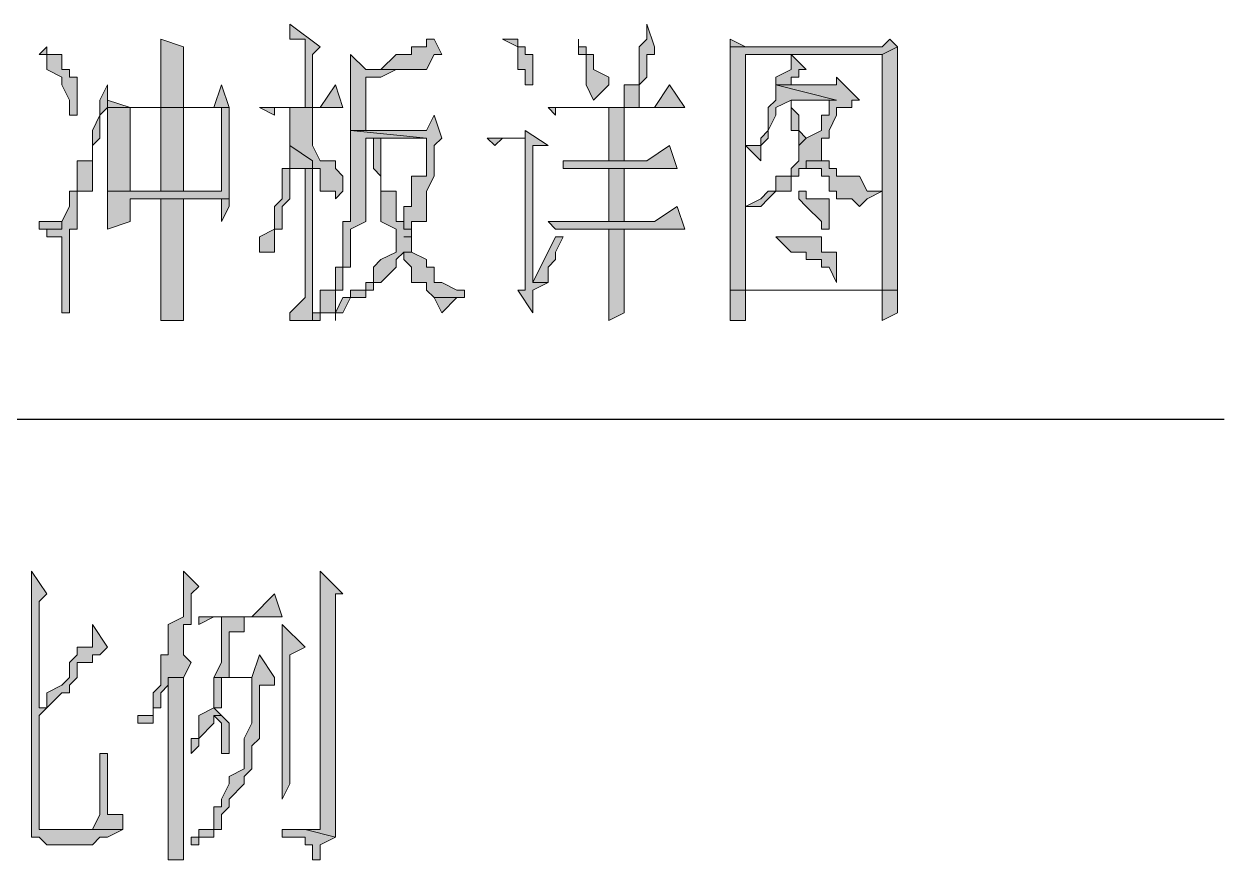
# Model space of a CAD drawing. Header units: millimetres. Extents: x 20 to 821, y 1 to 1134.
# Drawn here: x 344.7 to 373.14, y 311.9 to 331.7 of the extents above; entities that cross this region are included whole.
import ezdxf

# ---------------------------------------------------------------- set-up
doc = ezdxf.new("R2010")
doc.units = ezdxf.units.MM
doc.layers.add('1', color=7, linetype='Continuous')

msp = doc.modelspace()

# ---------------------------------------------------------------- hatches: boundary and pattern name
h = msp.add_hatch(color=0)
h.dxf.hatch_style = 2
h.paths.add_polyline_path([(351, 331.701732), (351, 331.341732), (351.36, 331.341732), (351.36, 329.721732), (351.54, 329.721732), (351.54, 330.981732), (351.72, 331.161732)])
h = msp.add_hatch(color=0)
h.dxf.hatch_style = 2
h.paths.add_polyline_path([(359.46, 331.701732), (359.46, 331.341732), (359.28, 331.161732), (359.28, 330.261732), (358.92, 330.261732), (358.92, 329.721732), (359.28, 329.721732), (359.28, 330.261732), (359.46, 330.441732), (359.46, 330.981732), (359.64, 330.981732), (359.64, 331.161732)])
h = msp.add_hatch(color=0)
h.dxf.hatch_style = 2
h.paths.add_polyline_path([(347.94, 331.341732), (347.94, 329.721732), (347.22, 329.721732), (348.48, 329.721732), (348.48, 331.161732)])
h = msp.add_hatch(color=0)
h.dxf.hatch_style = 2
h.paths.add_polyline_path([(354.42, 331.341732), (354.24, 331.341732), (354.24, 331.161732), (353.88, 331.161732), (353.88, 330.981732), (353.52, 330.981732), (353.16, 330.621732), (352.8, 330.621732), (353.52, 330.621732), (354.24, 330.621732), (354.42, 330.981732), (354.6, 330.981732)])
h = msp.add_hatch(color=0)
h.dxf.hatch_style = 2
h.paths.add_polyline_path([(356.04, 331.341732), (356.4, 331.161732), (356.4, 330.621732), (356.58, 330.621732), (356.58, 330.261732), (356.76, 330.261732), (356.76, 330.981732), (356.58, 330.981732), (356.58, 331.161732), (356.4, 331.161732), (356.4, 331.341732)])
h = msp.add_hatch(color=0)
h.dxf.hatch_style = 2
h.paths.add_polyline_path([(357.84, 331.341732), (357.84, 330.981732), (358.02, 330.981732), (358.02, 330.261732), (358.2, 329.901732), (358.56, 330.261732), (358.56, 330.441732), (358.2, 330.621732), (358.2, 330.981732), (358.02, 330.981732), (358.02, 331.161732), (357.84, 331.161732)])
h = msp.add_hatch(color=0)
h.dxf.hatch_style = 2
h.paths.add_polyline_path([(361.44, 331.341732), (361.44, 331.161732), (361.8, 331.161732)])
h = msp.add_hatch(color=0)
h.dxf.hatch_style = 2
h.paths.add_polyline_path([(365.22, 331.341732), (365.04, 331.161732), (361.44, 331.161732), (361.44, 330.981732), (361.44, 325.401732), (361.8, 325.401732), (361.8, 330.981732), (362.88, 330.981732), (365.04, 330.981732), (365.4, 331.161732)])
h = msp.add_hatch(color=0)
h.dxf.hatch_style = 2
h.paths.add_polyline_path([(345.24, 331.161732), (345.06, 330.981732), (345.24, 330.981732), (345.24, 330.621732), (345.6, 330.441732), (345.6, 330.261732), (345.78, 329.901732), (345.78, 329.541732), (345.96, 329.541732), (345.96, 330.441732), (345.78, 330.441732), (345.78, 330.621732), (345.6, 330.621732), (345.6, 330.981732), (345.24, 330.981732)])
h = msp.add_hatch(color=0)
h.dxf.hatch_style = 2
h.paths.add_polyline_path([(365.4, 331.161732), (365.04, 330.981732), (365.04, 325.401732), (361.8, 325.401732), (361.44, 325.401732), (361.44, 325.221732), (361.44, 324.681732), (361.8, 324.681732), (361.8, 325.401732), (365.04, 325.401732), (365.4, 325.401732), (365.4, 325.581732)])
h = msp.add_hatch(color=0)
h.dxf.hatch_style = 2
h.paths.add_polyline_path([(352.44, 330.981732), (352.44, 329.181732), (352.8, 329.181732), (352.8, 330.441732), (352.98, 330.441732), (353.16, 330.441732), (353.52, 330.621732), (352.8, 330.621732)])
h = msp.add_hatch(color=0)
h.dxf.hatch_style = 2
h.paths.add_polyline_path([(362.88, 330.981732), (362.88, 330.621732), (362.52, 330.441732), (362.52, 330.261732), (362.88, 330.261732), (362.88, 330.441732), (363.06, 330.441732), (363.06, 330.621732), (363.24, 330.621732)])
h = msp.add_hatch(color=0)
h.dxf.hatch_style = 2
h.paths.add_polyline_path([(346.68, 330.261732), (346.5, 329.901732), (346.5, 329.541732), (346.32, 329.181732), (346.32, 328.461732), (345.96, 328.461732), (345.96, 327.741732), (345.78, 327.741732), (345.78, 327.381732), (345.6, 327.021732), (345.6, 326.841732), (345.06, 326.841732), (345.24, 326.841732), (345.24, 326.661732), (345.6, 326.661732), (345.6, 326.301732), (345.6, 324.861732), (345.78, 324.861732), (345.78, 326.841732), (345.96, 326.841732), (345.96, 327.741732), (346.32, 327.741732), (346.32, 328.821732), (346.5, 329.001732), (346.5, 329.541732), (346.68, 329.721732)])
h = msp.add_hatch(color=0)
h.dxf.hatch_style = 2
h.paths.add_polyline_path([(349.38, 330.261732), (349.2, 329.721732), (346.68, 329.721732), (346.68, 329.541732), (346.68, 327.741732), (347.22, 327.741732), (347.22, 329.721732), (347.94, 329.721732), (349.56, 329.721732)])
h = msp.add_hatch(color=0)
h.dxf.hatch_style = 2
h.paths.add_polyline_path([(352.08, 330.261732), (351.72, 329.721732), (350.28, 329.721732), (350.64, 329.541732), (350.64, 329.721732), (351, 329.721732), (352.26, 329.721732)])
h = msp.add_hatch(color=0)
h.dxf.hatch_style = 2
h.paths.add_polyline_path([(360, 330.261732), (359.64, 329.721732), (357.12, 329.721732), (357.3, 329.541732), (357.3, 329.721732), (357.48, 329.721732), (360.36, 329.721732)])
h = msp.add_hatch(color=0)
h.dxf.hatch_style = 2
h.paths.add_polyline_path([(363.96, 330.441732), (363.96, 330.261732), (362.88, 330.261732), (362.52, 330.261732), (363.96, 329.901732), (363.78, 329.901732), (363.78, 329.721732), (363.78, 329.541732), (363.6, 329.541732), (363.6, 329.181732), (363.24, 329.001732), (363.06, 328.821732), (363.06, 328.461732), (362.88, 328.281732), (362.88, 328.101732), (362.52, 328.101732), (362.52, 327.741732), (362.34, 327.741732), (362.16, 327.561732), (361.8, 327.381732), (362.16, 327.381732), (362.34, 327.561732), (362.52, 327.741732), (362.88, 327.741732), (362.88, 328.101732), (363.06, 328.101732), (363.06, 328.281732), (363.24, 328.281732), (363.24, 328.461732), (363.78, 328.461732), (363.6, 328.461732), (363.6, 329.001732), (363.78, 329.001732), (363.78, 329.181732), (363.96, 329.541732), (363.96, 329.721732), (364.32, 329.721732), (364.32, 329.901732), (364.5, 329.901732)])
h = msp.add_hatch(color=0)
h.dxf.hatch_style = 2
h.paths.add_polyline_path([(362.52, 330.261732), (362.52, 329.901732), (362.34, 329.721732), (362.34, 329.181732), (362.16, 329.001732), (362.16, 328.821732), (361.8, 328.821732), (362.16, 328.461732), (362.16, 328.821732), (362.34, 329.001732), (362.34, 329.181732), (362.52, 329.541732), (362.52, 329.721732), (362.88, 329.901732), (363.96, 329.901732)])
h = msp.add_hatch(color=0)
h.dxf.hatch_style = 2
h.paths.add_polyline_path([(346.68, 329.901732), (346.68, 329.721732), (348.48, 329.721732), (347.22, 329.721732)])
h = msp.add_hatch(color=0)
h.dxf.hatch_style = 2
h.paths.add_polyline_path([(349.56, 329.721732), (349.38, 329.721732), (349.38, 327.741732), (346.68, 327.741732), (346.68, 327.561732), (346.68, 326.841732), (347.22, 327.021732), (347.22, 327.561732), (347.94, 327.561732), (349.56, 327.561732), (349.56, 327.741732), (349.56, 329.181732), (349.56, 329.541732)])
h = msp.add_hatch(color=0)
h.dxf.hatch_style = 2
h.paths.add_polyline_path([(347.94, 327.741732), (348.48, 327.741732), (348.48, 329.721732), (347.94, 329.721732)])
h = msp.add_hatch(color=0)
h.dxf.hatch_style = 2
h.paths.add_polyline_path([(351.54, 329.721732), (351, 329.721732), (351, 329.541732), (351, 328.821732), (351.54, 328.461732), (351.54, 328.281732), (351.72, 328.281732), (351.72, 327.741732), (352.08, 327.741732), (352.08, 327.561732), (352.26, 327.741732), (352.26, 328.101732), (352.08, 328.281732), (352.08, 328.461732), (351.72, 328.461732), (351.54, 328.821732)])
h = msp.add_hatch(color=0)
h.dxf.hatch_style = 2
h.paths.add_polyline_path([(358.56, 328.461732), (358.92, 328.461732), (358.92, 329.721732), (358.56, 329.721732)])
h = msp.add_hatch(color=0)
h.dxf.hatch_style = 2
h.paths.add_polyline_path([(362.88, 329.901732), (362.88, 329.181732), (363.06, 329.181732), (363.06, 328.821732), (363.24, 329.001732), (363.06, 329.181732), (363.06, 329.541732), (362.88, 329.721732)])
h = msp.add_hatch(color=0)
h.dxf.hatch_style = 2
h.paths.add_polyline_path([(354.42, 329.541732), (354.24, 329.181732), (352.44, 329.181732), (354.24, 329.001732), (354.24, 328.101732), (353.88, 328.101732), (353.88, 327.381732), (353.7, 327.381732), (353.7, 326.841732), (353.88, 326.841732), (353.88, 327.021732), (354.24, 327.021732), (354.24, 327.561732), (354.24, 327.741732), (354.42, 328.101732), (354.42, 328.821732), (354.6, 329.001732)])
h = msp.add_hatch(color=0)
h.dxf.hatch_style = 2
h.paths.add_polyline_path([(352.44, 329.181732), (352.44, 327.021732), (352.26, 327.021732), (352.26, 325.941732), (352.08, 325.941732), (352.08, 325.401732), (351.72, 325.401732), (351.72, 324.861732), (351.54, 324.861732), (351.54, 324.681732), (351.72, 324.681732), (351.72, 324.861732), (352.08, 324.861732), (352.08, 325.401732), (352.26, 325.401732), (352.26, 325.941732), (352.44, 325.941732), (352.44, 326.841732), (352.8, 327.021732), (352.8, 329.001732), (352.98, 329.001732), (354.24, 329.001732)])
h = msp.add_hatch(color=0)
h.dxf.hatch_style = 2
h.paths.add_polyline_path([(356.58, 329.181732), (356.58, 329.001732), (355.68, 329.001732), (356.58, 329.001732), (356.58, 325.941732), (356.58, 325.401732), (356.4, 325.401732), (356.76, 324.861732), (356.76, 325.401732), (357.12, 325.581732), (356.76, 325.581732), (356.76, 328.821732), (357.12, 328.821732)])
h = msp.add_hatch(color=0)
h.dxf.hatch_style = 2
h.paths.add_polyline_path([(351, 328.821732), (351, 328.281732), (350.82, 328.281732), (350.82, 327.561732), (350.64, 327.381732), (350.64, 326.841732), (350.28, 326.661732), (350.28, 326.301732), (350.64, 326.301732), (350.64, 326.841732), (350.82, 326.841732), (350.82, 327.381732), (351, 327.561732), (351, 328.281732), (351.36, 328.281732), (351.54, 328.281732), (351.54, 328.461732)])
h = msp.add_hatch(color=0)
h.dxf.hatch_style = 2
h.paths.add_polyline_path([(352.98, 329.001732), (352.98, 328.281732), (353.16, 328.101732), (353.16, 327.021732), (353.52, 326.841732), (353.52, 326.301732), (353.16, 326.121732), (352.98, 325.941732), (352.98, 325.581732), (352.8, 325.581732), (352.8, 325.401732), (352.44, 325.401732), (352.44, 325.221732), (352.26, 325.221732), (352.08, 324.861732), (352.08, 324.681732), (352.08, 324.861732), (352.26, 324.861732), (352.44, 325.221732), (352.8, 325.221732), (352.8, 325.401732), (352.98, 325.401732), (352.98, 325.581732), (353.16, 325.581732), (353.52, 325.941732), (353.52, 326.121732), (353.7, 326.301732), (353.88, 326.301732), (353.88, 326.661732), (353.7, 326.661732), (353.88, 326.661732), (353.88, 326.841732), (353.7, 326.841732), (353.7, 327.021732), (353.52, 327.021732), (353.52, 327.741732), (353.16, 327.741732), (353.16, 329.001732)])
h = msp.add_hatch(color=0)
h.dxf.hatch_style = 2
h.paths.add_polyline_path([(355.68, 329.001732), (355.86, 328.821732), (356.04, 329.001732), (356.58, 329.001732)])
h = msp.add_hatch(color=0)
h.dxf.hatch_style = 2
h.paths.add_polyline_path([(360, 328.821732), (359.46, 328.461732), (357.48, 328.461732), (357.48, 328.281732), (360.18, 328.281732)])
h = msp.add_hatch(color=0)
h.dxf.hatch_style = 2
h.paths.add_polyline_path([(351.54, 328.281732), (351.36, 328.281732), (351.36, 328.101732), (351.36, 325.221732), (351, 324.861732), (351, 324.681732), (351.54, 324.681732), (351.54, 324.861732)])
h = msp.add_hatch(color=0)
h.dxf.hatch_style = 2
h.paths.add_polyline_path([(358.56, 327.021732), (358.92, 327.021732), (358.92, 328.281732), (358.56, 328.281732)])
h = msp.add_hatch(color=0)
h.dxf.hatch_style = 2
h.paths.add_polyline_path([(363.78, 328.461732), (363.24, 328.461732), (363.24, 328.281732), (363.6, 328.281732), (363.6, 328.101732), (363.78, 328.101732), (363.78, 327.741732), (363.96, 327.741732), (363.96, 327.561732), (364.32, 327.561732), (364.5, 327.381732), (364.68, 327.561732), (365.04, 327.741732), (364.68, 327.741732), (364.5, 328.101732), (364.32, 328.101732), (363.96, 328.101732), (363.96, 328.281732), (363.78, 328.281732)])
h = msp.add_hatch(color=0)
h.dxf.hatch_style = 2
h.paths.add_polyline_path([(363.06, 327.741732), (363.06, 327.561732), (363.24, 327.381732), (363.6, 327.021732), (363.6, 326.841732), (363.78, 326.841732), (363.78, 327.561732), (363.6, 327.561732), (363.24, 327.561732), (363.24, 327.741732)])
h = msp.add_hatch(color=0)
h.dxf.hatch_style = 2
h.paths.add_polyline_path([(348.48, 327.561732), (347.94, 327.561732), (347.94, 327.381732), (347.94, 324.681732), (348.48, 324.681732), (348.48, 325.221732)])
h = msp.add_hatch(color=0)
h.dxf.hatch_style = 2
h.paths.add_polyline_path([(349.56, 327.561732), (349.38, 327.561732), (349.38, 327.021732), (349.56, 327.381732)])
h = msp.add_hatch(color=0)
h.dxf.hatch_style = 2
h.paths.add_polyline_path([(360.18, 327.381732), (359.64, 327.021732), (357.12, 327.021732), (357.3, 326.841732), (360.36, 326.841732)])
h = msp.add_hatch(color=0)
h.dxf.hatch_style = 2
h.paths.add_polyline_path([(345.06, 327.021732), (345.06, 326.841732), (345.6, 326.841732), (345.6, 327.021732), (345.24, 327.021732)])
h = msp.add_hatch(color=0)
h.dxf.hatch_style = 2
h.paths.add_polyline_path([(358.92, 326.841732), (358.56, 326.841732), (358.56, 326.661732), (358.56, 324.681732), (358.92, 324.861732), (358.92, 326.121732), (358.92, 326.301732)])
h = msp.add_hatch(color=0)
h.dxf.hatch_style = 2
h.paths.add_polyline_path([(357.3, 326.661732), (356.76, 325.581732), (357.12, 325.581732), (357.12, 325.941732), (357.3, 326.121732), (357.3, 326.301732), (357.48, 326.661732)])
h = msp.add_hatch(color=0)
h.dxf.hatch_style = 2
h.paths.add_polyline_path([(362.52, 326.661732), (362.88, 326.301732), (363.24, 326.301732), (363.24, 326.121732), (363.6, 326.121732), (363.6, 325.941732), (363.78, 325.941732), (363.96, 325.581732), (363.96, 326.301732), (363.78, 326.301732), (363.6, 326.301732), (363.6, 326.661732)])
h = msp.add_hatch(color=0)
h.dxf.hatch_style = 2
h.paths.add_polyline_path([(353.88, 326.301732), (353.7, 326.301732), (353.7, 326.121732), (353.88, 325.941732), (353.88, 325.581732), (354.24, 325.581732), (354.24, 325.401732), (354.42, 325.221732), (355.14, 325.221732), (355.14, 325.401732), (354.96, 325.401732), (354.6, 325.581732), (354.42, 325.581732), (354.42, 325.941732), (354.24, 325.941732), (354.24, 326.121732)])
h = msp.add_hatch(color=0)
h.dxf.hatch_style = 2
h.paths.add_polyline_path([(365.4, 325.401732), (365.04, 325.401732), (365.04, 324.681732), (365.4, 324.861732)])
h = msp.add_hatch(color=0)
h.dxf.hatch_style = 2
h.paths.add_polyline_path([(354.42, 325.221732), (354.6, 324.861732), (354.96, 325.221732), (355.14, 325.221732)])
h = msp.add_hatch(color=0)
h.dxf.hatch_style = 2
h.paths.add_polyline_path([(344.88, 318.741732), (344.88, 312.441732), (345.06, 312.441732), (345.24, 312.261732), (346.32, 312.261732), (346.5, 312.441732), (346.68, 312.441732), (347.04, 312.621732), (345.24, 312.621732), (345.06, 312.621732), (345.06, 312.981732), (345.06, 315.321732), (345.24, 315.501732), (345.06, 315.501732), (345.06, 318.021732), (345.24, 318.201732)])
h = msp.add_hatch(color=0)
h.dxf.hatch_style = 2
h.paths.add_polyline_path([(348.48, 318.741732), (348.48, 317.661732), (348.12, 317.481732), (348.12, 316.761732), (347.94, 316.761732), (347.94, 316.041732), (347.76, 315.861732), (347.76, 315.321732), (347.4, 315.321732), (347.4, 315.141732), (347.76, 315.141732), (347.76, 315.321732), (347.76, 315.501732), (347.94, 315.501732), (347.94, 315.861732), (348.12, 316.041732), (348.12, 316.221732), (348.48, 316.221732), (348.66, 316.581732), (348.48, 316.761732), (348.48, 317.481732), (348.66, 317.481732), (348.66, 318.201732), (348.84, 318.381732)])
h = msp.add_hatch(color=0)
h.dxf.hatch_style = 2
h.paths.add_polyline_path([(351.72, 318.741732), (351.72, 312.621732), (351.54, 312.621732), (351.36, 312.621732), (352.08, 312.441732), (352.08, 318.201732), (352.26, 318.201732)])
h = msp.add_hatch(color=0)
h.dxf.hatch_style = 2
h.paths.add_polyline_path([(350.64, 318.201732), (350.1, 317.661732), (348.84, 317.661732), (348.84, 317.481732), (349.2, 317.661732), (350.82, 317.661732)])
h = msp.add_hatch(color=0)
h.dxf.hatch_style = 2
h.paths.add_polyline_path([(346.32, 317.481732), (346.32, 316.941732), (345.96, 316.941732), (345.96, 316.761732), (345.78, 316.581732), (345.78, 316.221732), (345.6, 316.041732), (345.24, 315.861732), (345.24, 315.501732), (345.06, 315.501732), (345.24, 315.501732), (345.6, 315.861732), (345.78, 315.861732), (345.78, 316.041732), (345.96, 316.221732), (345.96, 316.581732), (346.32, 316.581732), (346.32, 316.761732), (346.5, 316.761732), (346.68, 316.941732)])
h = msp.add_hatch(color=0)
h.dxf.hatch_style = 2
h.paths.add_polyline_path([(349.92, 317.661732), (349.38, 317.661732), (349.38, 317.481732), (349.38, 316.581732), (349.2, 316.221732), (349.56, 316.221732), (349.56, 316.581732), (349.56, 317.301732), (349.92, 317.301732)])
h = msp.add_hatch(color=0)
h.dxf.hatch_style = 2
h.paths.add_polyline_path([(350.82, 317.481732), (350.82, 313.341732), (351, 313.701732), (351, 316.761732), (351.36, 316.941732)])
h = msp.add_hatch(color=0)
h.dxf.hatch_style = 2
h.paths.add_polyline_path([(350.28, 316.761732), (350.1, 316.221732), (349.2, 316.221732), (350.1, 316.221732), (350.1, 315.141732), (349.92, 314.781732), (349.92, 314.061732), (349.56, 313.881732), (349.56, 313.701732), (349.38, 313.341732), (349.38, 313.161732), (349.2, 313.161732), (349.2, 312.981732), (349.2, 312.621732), (348.84, 312.621732), (348.84, 312.441732), (348.66, 312.441732), (348.66, 312.261732), (348.84, 312.261732), (348.84, 312.441732), (349.2, 312.441732), (349.2, 312.621732), (349.38, 312.621732), (349.38, 312.981732), (349.56, 313.161732), (349.56, 313.341732), (349.92, 313.701732), (349.92, 313.881732), (350.1, 314.061732), (350.1, 314.601732), (350.28, 314.781732), (350.28, 316.041732), (350.64, 316.041732), (350.64, 316.221732)])
h = msp.add_hatch(color=0)
h.dxf.hatch_style = 2
h.paths.add_polyline_path([(348.48, 316.221732), (348.12, 316.221732), (348.12, 313.161732), (348.12, 311.901732), (348.48, 311.901732)])
h = msp.add_hatch(color=0)
h.dxf.hatch_style = 2
h.paths.add_polyline_path([(349.2, 316.221732), (349.2, 315.501732), (348.84, 315.321732), (348.84, 314.781732), (348.66, 314.781732), (348.66, 314.421732), (348.84, 314.601732), (348.84, 314.781732), (349.2, 315.141732), (349.2, 315.321732), (349.38, 315.321732), (349.2, 315.501732), (349.38, 315.501732), (349.38, 315.861732), (349.38, 316.221732), (350.1, 316.221732)])
h = msp.add_hatch(color=0)
h.dxf.hatch_style = 2
h.paths.add_polyline_path([(349.38, 315.321732), (349.2, 315.321732), (349.38, 315.141732), (349.38, 314.421732), (349.56, 314.421732), (349.56, 315.141732)])
h = msp.add_hatch(color=0)
h.dxf.hatch_style = 2
h.paths.add_polyline_path([(346.68, 314.421732), (346.5, 314.421732), (346.5, 314.061732), (346.5, 312.981732), (346.32, 312.621732), (345.24, 312.621732), (347.04, 312.621732), (347.04, 312.981732), (346.68, 312.981732), (346.68, 313.881732), (346.68, 314.061732)])
h = msp.add_hatch(color=0)
h.dxf.hatch_style = 2
h.paths.add_polyline_path([(350.82, 312.621732), (350.82, 312.441732), (351, 312.441732), (351.36, 312.441732), (351.36, 312.261732), (351.54, 312.261732), (351.54, 311.901732), (351.72, 311.901732), (351.72, 312.261732), (352.08, 312.441732), (351.36, 312.621732)])

# ---------------------------------------------------------------- linework, layer by layer
at = {"layer": '1', "color": 0, "lineweight": 5}
for points in [[(351, 331.701732), (351, 331.341732), (351.36, 331.341732), (351.36, 329.721732), (351.54, 329.721732), (351.54, 330.981732), (351.72, 331.161732), (351, 331.701732)], [(359.46, 331.701732), (359.46, 331.341732), (359.28, 331.161732), (359.28, 330.261732), (358.92, 330.261732), (358.92, 329.721732), (359.28, 329.721732), (359.28, 330.261732), (359.46, 330.441732), (359.46, 330.981732), (359.64, 330.981732), (359.64, 331.161732), (359.46, 331.701732)], [(347.94, 331.341732), (347.94, 329.721732), (347.22, 329.721732), (348.48, 329.721732), (348.48, 331.161732), (347.94, 331.341732)], [(354.42, 331.341732), (354.24, 331.341732), (354.24, 331.161732), (353.88, 331.161732), (353.88, 330.981732), (353.52, 330.981732), (353.16, 330.621732), (352.8, 330.621732), (353.52, 330.621732), (354.24, 330.621732), (354.24, 330.621732), (354.42, 330.981732), (354.6, 330.981732), (354.42, 331.341732)], [(356.04, 331.341732), (356.4, 331.161732), (356.4, 330.621732), (356.58, 330.621732), (356.58, 330.261732), (356.76, 330.261732), (356.76, 330.981732), (356.58, 330.981732), (356.58, 331.161732), (356.4, 331.161732), (356.4, 331.341732), (356.04, 331.341732)], [(357.84, 331.341732), (357.84, 330.981732), (358.02, 330.981732), (358.02, 330.261732), (358.2, 329.901732), (358.56, 330.261732), (358.56, 330.441732), (358.2, 330.621732), (358.2, 330.981732), (358.02, 330.981732), (358.02, 331.161732), (357.84, 331.161732), (357.84, 331.341732)], [(361.44, 331.341732), (361.44, 331.161732), (361.8, 331.161732), (361.44, 331.341732)], [(365.22, 331.341732), (365.04, 331.161732), (361.44, 331.161732), (361.44, 330.981732), (361.44, 325.401732), (361.8, 325.401732), (361.8, 330.981732), (362.88, 330.981732), (365.04, 330.981732), (365.4, 331.161732), (365.22, 331.341732)], [(345.24, 331.161732), (345.06, 330.981732), (345.24, 330.981732), (345.24, 330.621732), (345.6, 330.441732), (345.6, 330.261732), (345.78, 329.901732), (345.78, 329.541732), (345.96, 329.541732), (345.96, 330.441732), (345.78, 330.441732), (345.78, 330.621732), (345.6, 330.621732), (345.6, 330.981732), (345.24, 330.981732), (345.24, 331.161732)], [(365.4, 331.161732), (365.04, 330.981732), (365.04, 325.401732), (361.8, 325.401732), (361.44, 325.401732), (361.44, 325.221732), (361.44, 324.681732), (361.8, 324.681732), (361.8, 325.401732), (365.04, 325.401732), (365.4, 325.401732), (365.4, 325.581732), (365.4, 331.161732)], [(352.44, 330.981732), (352.44, 329.181732), (352.8, 329.181732), (352.8, 330.441732), (352.98, 330.441732), (353.16, 330.441732), (353.52, 330.621732), (352.8, 330.621732), (352.44, 330.981732)], [(362.88, 330.981732), (362.88, 330.621732), (362.52, 330.441732), (362.52, 330.261732), (362.88, 330.261732), (362.88, 330.441732), (363.06, 330.441732), (363.06, 330.621732), (363.24, 330.621732), (362.88, 330.981732)], [(346.68, 330.261732), (346.5, 329.901732), (346.5, 329.541732), (346.32, 329.181732), (346.32, 328.461732), (345.96, 328.461732), (345.96, 327.741732), (345.78, 327.741732), (345.78, 327.381732), (345.6, 327.021732), (345.6, 326.841732), (345.06, 326.841732), (345.06, 326.841732), (345.24, 326.841732), (345.24, 326.661732), (345.6, 326.661732), (345.6, 326.301732), (345.6, 324.861732), (345.78, 324.861732), (345.78, 326.841732), (345.96, 326.841732), (345.96, 327.741732), (346.32, 327.741732), (346.32, 328.821732), (346.5, 329.001732), (346.5, 329.541732), (346.68, 329.721732), (346.68, 330.261732)], [(349.38, 330.261732), (349.2, 329.721732), (346.68, 329.721732), (346.68, 329.541732), (346.68, 327.741732), (347.22, 327.741732), (347.22, 329.721732), (347.94, 329.721732), (349.56, 329.721732), (349.38, 330.261732)], [(352.08, 330.261732), (351.72, 329.721732), (350.28, 329.721732), (350.64, 329.541732), (350.64, 329.721732), (351, 329.721732), (352.26, 329.721732), (352.08, 330.261732)], [(360, 330.261732), (359.64, 329.721732), (357.12, 329.721732), (357.3, 329.541732), (357.3, 329.721732), (357.48, 329.721732), (360.36, 329.721732), (360, 330.261732)], [(363.96, 330.441732), (363.96, 330.261732), (362.88, 330.261732), (362.52, 330.261732), (363.96, 329.901732), (363.78, 329.901732), (363.78, 329.721732), (363.78, 329.541732), (363.6, 329.541732), (363.6, 329.181732), (363.24, 329.001732), (363.06, 328.821732), (363.06, 328.461732), (362.88, 328.281732), (362.88, 328.101732), (362.52, 328.101732), (362.52, 327.741732), (362.34, 327.741732), (362.34, 327.741732), (362.16, 327.561732), (361.8, 327.381732), (362.16, 327.381732), (362.34, 327.561732), (362.52, 327.741732), (362.88, 327.741732), (362.88, 328.101732), (363.06, 328.101732), (363.06, 328.281732), (363.24, 328.281732), (363.24, 328.461732), (363.78, 328.461732), (363.6, 328.461732), (363.6, 329.001732), (363.78, 329.001732), (363.78, 329.181732), (363.96, 329.541732), (363.96, 329.721732), (364.32, 329.721732), (364.32, 329.901732), (364.5, 329.901732), (363.96, 330.441732)], [(362.52, 330.261732), (362.52, 329.901732), (362.34, 329.721732), (362.34, 329.181732), (362.16, 329.001732), (362.16, 328.821732), (361.8, 328.821732), (362.16, 328.461732), (362.16, 328.821732), (362.34, 329.001732), (362.34, 329.181732), (362.52, 329.541732), (362.52, 329.721732), (362.88, 329.901732), (362.88, 329.901732), (363.96, 329.901732), (362.52, 330.261732)], [(346.68, 329.901732), (346.68, 329.721732), (348.48, 329.721732), (347.22, 329.721732), (346.68, 329.901732)], [(349.56, 329.721732), (349.38, 329.721732), (349.38, 327.741732), (346.68, 327.741732), (346.68, 327.561732), (346.68, 326.841732), (347.22, 327.021732), (347.22, 327.561732), (347.94, 327.561732), (349.56, 327.561732), (349.56, 327.741732), (349.56, 329.181732), (349.56, 329.541732), (349.56, 329.721732)], [(347.94, 327.741732), (348.48, 327.741732), (348.48, 329.721732), (347.94, 329.721732), (347.94, 327.741732)], [(351.54, 329.721732), (351, 329.721732), (351, 329.541732), (351, 328.821732), (351.54, 328.461732), (351.54, 328.281732), (351.72, 328.281732), (351.72, 327.741732), (352.08, 327.741732), (352.08, 327.561732), (352.26, 327.741732), (352.26, 328.101732), (352.08, 328.281732), (352.08, 328.281732), (352.08, 328.461732), (351.72, 328.461732), (351.54, 328.821732), (351.54, 329.721732)], [(358.56, 328.461732), (358.92, 328.461732), (358.92, 329.721732), (358.56, 329.721732), (358.56, 328.461732)], [(362.88, 329.901732), (362.88, 329.181732), (363.06, 329.181732), (363.06, 328.821732), (363.24, 329.001732), (363.06, 329.181732), (363.06, 329.541732), (362.88, 329.721732), (362.88, 329.901732)], [(354.42, 329.541732), (354.24, 329.181732), (352.44, 329.181732), (354.24, 329.001732), (354.24, 328.101732), (353.88, 328.101732), (353.88, 327.381732), (353.7, 327.381732), (353.7, 326.841732), (353.88, 326.841732), (353.88, 327.021732), (354.24, 327.021732), (354.24, 327.561732), (354.24, 327.741732), (354.42, 328.101732), (354.42, 328.821732), (354.6, 329.001732), (354.42, 329.541732)], [(352.44, 329.181732), (352.44, 327.021732), (352.26, 327.021732), (352.26, 325.941732), (352.08, 325.941732), (352.08, 325.401732), (351.72, 325.401732), (351.72, 324.861732), (351.54, 324.861732), (351.54, 324.681732), (351.72, 324.681732), (351.72, 324.861732), (352.08, 324.861732), (352.08, 325.401732), (352.26, 325.401732), (352.26, 325.941732), (352.44, 325.941732), (352.44, 326.841732), (352.8, 327.021732), (352.8, 329.001732), (352.98, 329.001732), (354.24, 329.001732), (352.44, 329.181732)], [(356.58, 329.181732), (356.58, 329.001732), (355.68, 329.001732), (356.58, 329.001732), (356.58, 325.941732), (356.58, 325.401732), (356.4, 325.401732), (356.76, 324.861732), (356.76, 325.401732), (357.12, 325.581732), (356.76, 325.581732), (356.76, 328.821732), (357.12, 328.821732), (356.58, 329.181732)], [(351, 328.821732), (351, 328.281732), (350.82, 328.281732), (350.82, 327.561732), (350.64, 327.381732), (350.64, 326.841732), (350.28, 326.661732), (350.28, 326.301732), (350.64, 326.301732), (350.64, 326.841732), (350.82, 326.841732), (350.82, 327.381732), (350.82, 327.381732), (351, 327.561732), (351, 328.281732), (351.36, 328.281732), (351.54, 328.281732), (351.54, 328.461732), (351, 328.821732)], [(352.98, 329.001732), (352.98, 328.281732), (353.16, 328.101732), (353.16, 327.021732), (353.52, 326.841732), (353.52, 326.301732), (353.16, 326.121732), (352.98, 325.941732), (352.98, 325.581732), (352.8, 325.581732), (352.8, 325.401732), (352.44, 325.401732), (352.44, 325.221732), (352.26, 325.221732), (352.08, 324.861732), (352.08, 324.681732), (352.08, 324.861732), (352.26, 324.861732), (352.44, 325.221732), (352.8, 325.221732), (352.8, 325.401732), (352.98, 325.401732), (352.98, 325.581732), (353.16, 325.581732), (353.52, 325.941732), (353.52, 326.121732), (353.7, 326.301732), (353.88, 326.301732), (353.88, 326.661732), (353.7, 326.661732), (353.88, 326.661732), (353.88, 326.841732), (353.7, 326.841732), (353.7, 327.021732), (353.52, 327.021732), (353.52, 327.741732), (353.16, 327.741732), (353.16, 329.001732), (352.98, 329.001732)], [(355.68, 329.001732), (355.86, 328.821732), (356.04, 329.001732), (356.58, 329.001732), (355.68, 329.001732)], [(360, 328.821732), (359.46, 328.461732), (357.48, 328.461732), (357.48, 328.281732), (360.18, 328.281732), (360, 328.821732)], [(351.54, 328.281732), (351.36, 328.281732), (351.36, 328.101732), (351.36, 325.221732), (351, 324.861732), (351, 324.681732), (351.54, 324.681732), (351.54, 324.861732), (351.54, 328.281732)], [(358.56, 327.021732), (358.92, 327.021732), (358.92, 328.281732), (358.56, 328.281732), (358.56, 327.021732)], [(363.78, 328.461732), (363.24, 328.461732), (363.24, 328.281732), (363.6, 328.281732), (363.6, 328.101732), (363.78, 328.101732), (363.78, 327.741732), (363.96, 327.741732), (363.96, 327.561732), (364.32, 327.561732), (364.5, 327.381732), (364.68, 327.561732), (365.04, 327.741732), (364.68, 327.741732), (364.5, 328.101732), (364.32, 328.101732), (363.96, 328.101732), (363.96, 328.281732), (363.78, 328.281732), (363.78, 328.461732)], [(363.06, 327.741732), (363.06, 327.561732), (363.24, 327.381732), (363.6, 327.021732), (363.6, 326.841732), (363.78, 326.841732), (363.78, 327.561732), (363.6, 327.561732), (363.24, 327.561732), (363.24, 327.741732), (363.06, 327.741732)], [(348.48, 327.561732), (347.94, 327.561732), (347.94, 327.381732), (347.94, 324.681732), (348.48, 324.681732), (348.48, 325.221732), (348.48, 325.221732), (348.48, 327.561732)], [(349.56, 327.561732), (349.38, 327.561732), (349.38, 327.021732), (349.56, 327.381732), (349.56, 327.561732)], [(360.18, 327.381732), (359.64, 327.021732), (357.12, 327.021732), (357.3, 326.841732), (360.36, 326.841732), (360.18, 327.381732)], [(345.06, 327.021732), (345.06, 326.841732), (345.6, 326.841732), (345.6, 327.021732), (345.24, 327.021732), (345.06, 327.021732)], [(358.92, 326.841732), (358.56, 326.841732), (358.56, 326.661732), (358.56, 324.681732), (358.92, 324.861732), (358.92, 326.121732), (358.92, 326.301732), (358.92, 326.841732)], [(357.3, 326.661732), (356.76, 325.581732), (357.12, 325.581732), (357.12, 325.941732), (357.3, 326.121732), (357.3, 326.301732), (357.48, 326.661732), (357.3, 326.661732)], [(362.52, 326.661732), (362.88, 326.301732), (363.24, 326.301732), (363.24, 326.121732), (363.6, 326.121732), (363.6, 325.941732), (363.78, 325.941732), (363.96, 325.581732), (363.96, 326.301732), (363.78, 326.301732), (363.78, 326.301732), (363.6, 326.301732), (363.6, 326.661732), (362.52, 326.661732)], [(353.88, 326.301732), (353.7, 326.301732), (353.7, 326.121732), (353.88, 325.941732), (353.88, 325.581732), (354.24, 325.581732), (354.24, 325.401732), (354.42, 325.221732), (355.14, 325.221732), (355.14, 325.401732), (354.96, 325.401732), (354.6, 325.581732), (354.42, 325.581732), (354.42, 325.941732), (354.24, 325.941732), (354.24, 326.121732), (353.88, 326.301732)], [(365.4, 325.401732), (365.04, 325.401732), (365.04, 324.681732), (365.4, 324.861732), (365.4, 325.401732)], [(354.42, 325.221732), (354.6, 324.861732), (354.96, 325.221732), (355.14, 325.221732), (354.42, 325.221732)], [(344.88, 318.741732), (344.88, 312.441732), (345.06, 312.441732), (345.24, 312.261732), (346.32, 312.261732), (346.5, 312.441732), (346.68, 312.441732), (347.04, 312.621732), (345.24, 312.621732), (345.06, 312.621732), (345.06, 312.981732), (345.06, 315.321732), (345.24, 315.501732), (345.06, 315.501732), (345.06, 318.021732), (345.24, 318.201732), (344.88, 318.741732)], [(348.48, 318.741732), (348.48, 317.661732), (348.12, 317.481732), (348.12, 316.761732), (347.94, 316.761732), (347.94, 316.041732), (347.76, 315.861732), (347.76, 315.321732), (347.4, 315.321732), (347.4, 315.141732), (347.4, 315.141732), (347.76, 315.141732), (347.76, 315.321732), (347.76, 315.501732), (347.94, 315.501732), (347.94, 315.861732), (348.12, 316.041732), (348.12, 316.221732), (348.48, 316.221732), (348.66, 316.581732), (348.48, 316.761732), (348.48, 317.481732), (348.66, 317.481732), (348.66, 318.201732), (348.84, 318.381732), (348.48, 318.741732)], [(351.72, 318.741732), (351.72, 312.621732), (351.54, 312.621732), (351.36, 312.621732), (352.08, 312.441732), (352.08, 318.201732), (352.26, 318.201732), (351.72, 318.741732)], [(350.64, 318.201732), (350.1, 317.661732), (348.84, 317.661732), (348.84, 317.481732), (349.2, 317.661732), (350.82, 317.661732), (350.64, 318.201732)], [(346.32, 317.481732), (346.32, 316.941732), (345.96, 316.941732), (345.96, 316.761732), (345.78, 316.581732), (345.78, 316.221732), (345.6, 316.041732), (345.24, 315.861732), (345.24, 315.501732), (345.06, 315.501732), (345.24, 315.501732), (345.6, 315.861732), (345.78, 315.861732), (345.78, 316.041732), (345.96, 316.221732), (345.96, 316.581732), (346.32, 316.581732), (346.32, 316.761732), (346.5, 316.761732), (346.68, 316.941732), (346.32, 317.481732)], [(349.92, 317.661732), (349.38, 317.661732), (349.38, 317.481732), (349.38, 316.581732), (349.2, 316.221732), (349.56, 316.221732), (349.56, 316.581732), (349.56, 317.301732), (349.92, 317.301732), (349.92, 317.661732)], [(350.82, 317.481732), (350.82, 313.341732), (351, 313.701732), (351, 316.761732), (351.36, 316.941732), (350.82, 317.481732)], [(350.28, 316.761732), (350.1, 316.221732), (349.2, 316.221732), (350.1, 316.221732), (350.1, 315.141732), (349.92, 314.781732), (349.92, 314.061732), (349.56, 313.881732), (349.56, 313.701732), (349.38, 313.341732), (349.38, 313.161732), (349.38, 313.161732), (349.2, 313.161732), (349.2, 312.981732), (349.2, 312.621732), (348.84, 312.621732), (348.84, 312.441732), (348.66, 312.441732), (348.66, 312.261732), (348.84, 312.261732), (348.84, 312.441732), (349.2, 312.441732), (349.2, 312.621732), (349.38, 312.621732), (349.38, 312.981732), (349.56, 313.161732), (349.56, 313.341732), (349.92, 313.701732), (349.92, 313.881732), (350.1, 314.061732), (350.1, 314.601732), (350.28, 314.781732), (350.28, 316.041732), (350.64, 316.041732), (350.64, 316.221732), (350.28, 316.761732)], [(348.48, 316.221732), (348.12, 316.221732), (348.12, 313.161732), (348.12, 311.901732), (348.48, 311.901732), (348.48, 316.221732)], [(349.2, 316.221732), (349.2, 315.501732), (348.84, 315.321732), (348.84, 314.781732), (348.66, 314.781732), (348.66, 314.421732), (348.84, 314.601732), (348.84, 314.781732), (349.2, 315.141732), (349.2, 315.321732), (349.38, 315.321732), (349.2, 315.501732), (349.38, 315.501732), (349.38, 315.861732), (349.38, 316.221732), (350.1, 316.221732), (349.2, 316.221732)], [(349.38, 315.321732), (349.2, 315.321732), (349.38, 315.141732), (349.38, 314.421732), (349.56, 314.421732), (349.56, 315.141732), (349.38, 315.321732)], [(346.68, 314.421732), (346.5, 314.421732), (346.5, 314.061732), (346.5, 312.981732), (346.32, 312.621732), (345.24, 312.621732), (347.04, 312.621732), (347.04, 312.981732), (346.68, 312.981732), (346.68, 313.881732), (346.68, 314.061732), (346.68, 314.421732)], [(350.82, 312.621732), (350.82, 312.441732), (351, 312.441732), (351.36, 312.441732), (351.36, 312.261732), (351.54, 312.261732), (351.54, 311.901732), (351.72, 311.901732), (351.72, 312.261732), (352.08, 312.441732), (351.36, 312.621732), (350.82, 312.621732)]]:
    msp.add_lwpolyline(points, dxfattribs=at)
at = {"layer": '1', "color": 1, "lineweight": 25}
msp.add_lwpolyline([(322.92, 322.341732), (373.14, 322.341732)], dxfattribs=at)

doc.saveas('drawing.dxf')
